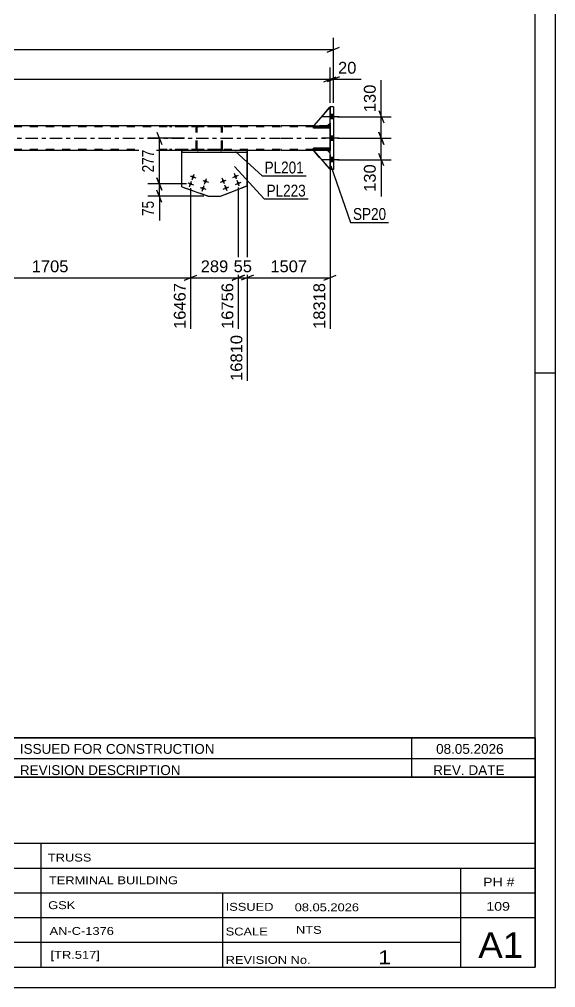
# Model space of a CAD drawing. Header units: millimetres. Extents: x -55 to 786, y -403 to 191.
# Drawn here: x 655.8 to 785.9, y -402.9 to -168.1 of the extents above; entities that cross this region are included whole.
import ezdxf

# ---------------------------------------------------------------- set-up
doc = ezdxf.new("R2010")
doc.units = ezdxf.units.MM
doc.linetypes.add('DXK_LINE_DOT2', pattern=[3.9198, 1.9599, -1.9599])
doc.linetypes.add('DXK_LINE_DOT3', pattern=[5.9187, 2.979, -0.9799, 0.9799, -0.9799])
doc.styles.add('Arial', font='ARIAL.TTF', dxfattribs={"height": 0.2})
doc.styles.add('Arial Narrow', font='ARIALN.TTF', dxfattribs={"height": 0.2})

# ---------------------------------------------------------------- blocks, each defined once
blk = doc.blocks.new('Unknown-318883748-1115')
at = {"color": 5, "linetype": 'Continuous'}
for p, q in [((785.92, -402.87), (785.92, 191.13)), ((780.92, -397.87), (780.92, 186.13)), ((785.92, -253.87), (780.92, -253.87)), ((-50.08, -397.87), (780.92, -397.87)), ((-55.08, -402.87), (785.92, -402.87))]:
    blk.add_line(p, q, dxfattribs=at)
blk = doc.blocks.new('Part-318883748-5325 - 5178')
at = {"color": 2, "linetype": 'Continuous'}
for p, q in [((731.21, -189.29), (727.21, -193.89)), ((727.21, -193.89), (730.61, -193.89)), ((730.61, -193.89), (731.21, -193.29)), ((730.61, -193.89), (730.61, -193.89))]:
    blk.add_line(p, q, dxfattribs=at)
at = {"color": 7, "linetype": 'DXK_LINE_DOT2'}
for p, q in [((727.21, -193.89), (731.21, -189.29)), ((731.21, -189.29), (731.21, -193.29)), ((731.21, -189.29), (731.21, -189.29)), ((731.21, -193.29), (731.21, -189.29)), ((731.21, -193.29), (730.61, -193.89)), ((730.61, -193.89), (730.61, -193.89)), ((731.21, -193.29), (731.21, -193.29))]:
    blk.add_line(p, q, dxfattribs=at)
blk = doc.blocks.new('Part-318883748-5327 - 5178')
at = {"color": 2, "linetype": 'Continuous'}
for p, q in [((727.21, -199.89), (731.21, -204.49)), ((730.61, -199.89), (727.21, -199.89)), ((731.21, -200.49), (730.61, -199.89))]:
    blk.add_line(p, q, dxfattribs=at)
at = {"color": 7, "linetype": 'DXK_LINE_DOT2'}
for p, q in [((731.21, -204.49), (727.21, -199.89)), ((731.21, -200.49), (730.61, -199.89)), ((731.21, -204.49), (731.21, -200.49)), ((731.21, -200.49), (731.21, -200.49)), ((731.21, -204.49), (731.21, -200.49)), ((731.21, -204.49), (731.21, -204.49))]:
    blk.add_line(p, q, dxfattribs=at)
blk = doc.blocks.new('Part-318883748-5326 - 5178')
at = {"color": 7, "linetype": 'DXK_LINE_DOT2'}
for p, q in [((730.61, -199.89), (727.21, -199.89)), ((727.21, -199.89), (731.21, -204.49)), ((731.21, -204.49), (727.21, -199.89)), ((731.21, -200.49), (730.61, -199.89)), ((731.21, -200.49), (730.61, -199.89)), ((731.21, -204.49), (731.21, -200.49)), ((731.21, -200.49), (731.21, -200.49)), ((731.21, -204.49), (731.21, -200.49)), ((731.21, -204.49), (731.21, -204.49))]:
    blk.add_line(p, q, dxfattribs=at)
blk = doc.blocks.new('Bolt-318883748-5339 - 5178')
at = {"linetype": 'Continuous'}
for points in [[(698.32, -206.27), (698.31, -206.35), (698.29, -206.42), (698.25, -206.49), (698.2, -206.54), (698.14, -206.59), (698.07, -206.62), (698, -206.63), (697.92, -206.63), (697.85, -206.61), (697.78, -206.58), (697.72, -206.54), (697.67, -206.48), (697.63, -206.42), (697.61, -206.35), (697.6, -206.27), (697.61, -206.2), (697.63, -206.13), (697.67, -206.06), (697.72, -206), (697.78, -205.96), (697.85, -205.93), (697.92, -205.91), (698, -205.91), (698.07, -205.93), (698.14, -205.96), (698.2, -206.01), (698.25, -206.06), (698.29, -206.13), (698.31, -206.2)], [(697.72, -207.97), (697.71, -208.05), (697.69, -208.12), (697.65, -208.18), (697.6, -208.24), (697.54, -208.28), (697.47, -208.31), (697.4, -208.33), (697.32, -208.33), (697.25, -208.31), (697.18, -208.28), (697.12, -208.24), (697.07, -208.18), (697.03, -208.11), (697.01, -208.04), (697, -207.97), (697.01, -207.89), (697.03, -207.82), (697.07, -207.76), (697.12, -207.7), (697.18, -207.66), (697.25, -207.63), (697.32, -207.61), (697.4, -207.61), (697.47, -207.63), (697.54, -207.66), (697.6, -207.7), (697.65, -207.76), (697.69, -207.82), (697.71, -207.9)], [(700.74, -209.04), (700.73, -209.12), (700.7, -209.19), (700.67, -209.25), (700.62, -209.31), (700.55, -209.35), (700.49, -209.38), (700.41, -209.4), (700.34, -209.4), (700.26, -209.38), (700.19, -209.35), (700.13, -209.31), (700.08, -209.25), (700.05, -209.18), (700.02, -209.11), (700.02, -209.04), (700.02, -208.96), (700.05, -208.89), (700.08, -208.83), (700.14, -208.77), (700.2, -208.73), (700.27, -208.7), (700.34, -208.68), (700.41, -208.68), (700.49, -208.7), (700.56, -208.73), (700.62, -208.77), (700.67, -208.83), (700.7, -208.89), (700.73, -208.97)], [(701.34, -207.34), (701.33, -207.42), (701.31, -207.49), (701.27, -207.56), (701.22, -207.61), (701.16, -207.65), (701.09, -207.69), (701.01, -207.7), (700.94, -207.7), (700.86, -207.68), (700.8, -207.65), (700.74, -207.61), (700.68, -207.55), (700.65, -207.49), (700.62, -207.42), (700.62, -207.34), (700.63, -207.27), (700.65, -207.19), (700.69, -207.13), (700.74, -207.07), (700.8, -207.03), (700.87, -207), (700.94, -206.98), (701.02, -206.98), (701.09, -207), (701.16, -207.03), (701.22, -207.08), (701.27, -207.13), (701.31, -207.2), (701.33, -207.27)]]:
    blk.add_hatch(color=1, dxfattribs=at).paths.add_polyline_path(points)
at = {"color": 1, "linetype": 'Continuous'}
for p, q in [((697.28, -206.03), (698.64, -206.51)), ((697.72, -206.95), (698.2, -205.59)), ((696.68, -207.73), (698.04, -208.21)), ((697.12, -208.65), (697.6, -207.29)), ((699.7, -208.8), (701.05, -209.28)), ((700.13, -209.72), (700.62, -208.36)), ((700.3, -207.1), (701.66, -207.58)), ((700.74, -208.02), (701.22, -206.66))]:
    blk.add_line(p, q, dxfattribs=at)
blk = doc.blocks.new('Part-318883748-5282 - 5178')
at = {"color": 7, "linetype": 'DXK_LINE_DOT2'}
for p, q in [((704.59, -193.89), (692.23, -193.89)), ((704.59, -194.13), (692.23, -194.13)), ((698.75, -194.19), (698.71, -194.37)), ((698.71, -199.41), (698.71, -194.37)), ((698.97, -194.37), (698.99, -194.28)), ((698.97, -199.41), (698.97, -194.37)), ((698.99, -194.28), (699.04, -194.2)), ((699.22, -193.89), (699.03, -193.93)), ((699.04, -194.2), (699.13, -194.15)), ((699.13, -194.15), (699.22, -194.13)), ((704.78, -193.93), (704.59, -193.89)), ((704.59, -194.13), (704.68, -194.15)), ((704.68, -194.15), (704.77, -194.2)), ((704.77, -194.2), (704.82, -194.28)), ((704.82, -194.28), (704.84, -194.37)), ((704.84, -199.41), (704.84, -194.37)), ((705.1, -194.37), (705.06, -194.19)), ((705.1, -199.41), (705.1, -194.37)), ((698.71, -199.41), (698.75, -199.6)), ((698.99, -199.5), (698.97, -199.41)), ((699.04, -199.58), (698.99, -199.5)), ((699.13, -199.63), (699.04, -199.58)), ((704.77, -199.58), (704.68, -199.63)), ((704.82, -199.5), (704.77, -199.58)), ((704.84, -199.41), (704.82, -199.5)), ((705.06, -199.6), (705.1, -199.41)), ((704.59, -199.65), (692.23, -199.65)), ((704.59, -199.89), (692.23, -199.89)), ((699.03, -199.86), (699.22, -199.89)), ((699.22, -199.65), (699.13, -199.63)), ((704.68, -199.63), (704.59, -199.65)), ((704.59, -199.89), (704.78, -199.86))]:
    blk.add_line(p, q, dxfattribs=at)
for centre, start, end in [((699.2, -194.39), 110.7583, 155.68), ((704.61, -194.39), 24.32, 69.2417), ((699.2, -199.39), 204.32, 249.2417), ((704.61, -199.39), 290.7583, 335.68)]:
    blk.add_arc(centre, 0.496, start, end, dxfattribs=at)
blk = doc.blocks.new('Part-318883748-5222 - 5178')
at = {"color": 2, "linetype": 'Continuous'}
for p, q in [((695.19, -208.69), (695.19, -200.29)), ((711.11, -208.46), (711.11, -200.29)), ((695.19, -208.69), (695.19, -208.69)), ((695.19, -208.69), (701.6, -210.96)), ((704.65, -210.96), (711.11, -208.46)), ((711.11, -208.46), (711.11, -208.46)), ((701.6, -210.96), (704.65, -210.96)), ((704.65, -210.96), (704.65, -210.96))]:
    blk.add_line(p, q, dxfattribs=at)
at = {"color": 7, "linetype": 'DXK_LINE_DOT2'}
for p, q in [((695.19, -200.29), (711.11, -200.29)), ((695.19, -208.69), (695.19, -200.29)), ((711.11, -200.29), (711.11, -208.46)), ((701.6, -210.96), (695.19, -208.69)), ((711.11, -208.46), (704.65, -210.96)), ((704.65, -210.96), (704.65, -210.96))]:
    blk.add_line(p, q, dxfattribs=at)
blk = doc.blocks.new('Part-318883748-5227 - 5178')
at = {"color": 2, "linetype": 'Continuous'}
for p, q in [((695.19, -200.29), (695.19, -199.89)), ((695.19, -199.89), (695.19, -199.89)), ((711.11, -199.89), (695.19, -199.89)), ((695.19, -200.29), (695.19, -200.29)), ((695.19, -200.29), (711.11, -200.29)), ((711.11, -199.89), (711.11, -200.29))]:
    blk.add_line(p, q, dxfattribs=at)
at = {"color": 7, "linetype": 'DXK_LINE_DOT2'}
for p, q in [((695.19, -199.89), (695.19, -200.29)), ((711.11, -199.89), (711.11, -199.89)), ((711.11, -200.29), (711.11, -199.89)), ((711.11, -200.29), (711.11, -200.29))]:
    blk.add_line(p, q, dxfattribs=at)
blk = doc.blocks.new('Bolt-318883748-5229 - 5178')
at = {"linetype": 'Continuous'}
for points in [[(708.63, -206.13), (708.63, -206.2), (708.6, -206.27), (708.57, -206.34), (708.52, -206.39), (708.45, -206.44), (708.39, -206.47), (708.31, -206.48), (708.24, -206.48), (708.16, -206.47), (708.09, -206.44), (708.03, -206.4), (707.98, -206.34), (707.95, -206.27), (707.92, -206.2), (707.91, -206.13), (707.92, -206.05), (707.94, -205.98), (707.98, -205.92), (708.03, -205.86), (708.09, -205.82), (708.16, -205.78), (708.24, -205.77), (708.31, -205.77), (708.38, -205.78), (708.45, -205.81), (708.51, -205.86), (708.56, -205.91), (708.6, -205.98), (708.63, -206.05)], [(705.65, -207.28), (705.64, -207.36), (705.62, -207.43), (705.58, -207.49), (705.53, -207.55), (705.47, -207.59), (705.4, -207.62), (705.33, -207.64), (705.25, -207.64), (705.18, -207.62), (705.11, -207.59), (705.05, -207.55), (705, -207.49), (704.96, -207.43), (704.94, -207.36), (704.93, -207.28), (704.94, -207.21), (704.96, -207.14), (705, -207.07), (705.05, -207.01), (705.11, -206.97), (705.18, -206.94), (705.25, -206.92), (705.33, -206.92), (705.4, -206.94), (705.47, -206.97), (705.53, -207.01), (705.58, -207.07), (705.62, -207.13), (705.64, -207.21)], [(706.3, -208.96), (706.29, -209.03), (706.27, -209.11), (706.23, -209.17), (706.18, -209.23), (706.12, -209.27), (706.05, -209.3), (705.98, -209.32), (705.9, -209.32), (705.83, -209.3), (705.76, -209.27), (705.7, -209.23), (705.65, -209.17), (705.61, -209.11), (705.59, -209.04), (705.58, -208.96), (705.59, -208.89), (705.61, -208.81), (705.65, -208.75), (705.7, -208.69), (705.76, -208.65), (705.83, -208.62), (705.9, -208.6), (705.98, -208.6), (706.05, -208.62), (706.12, -208.65), (706.18, -208.69), (706.23, -208.75), (706.27, -208.81), (706.29, -208.88)], [(709.28, -207.8), (709.28, -207.88), (709.25, -207.95), (709.22, -208.02), (709.16, -208.07), (709.1, -208.12), (709.04, -208.15), (708.96, -208.16), (708.89, -208.16), (708.81, -208.15), (708.74, -208.12), (708.68, -208.07), (708.63, -208.02), (708.59, -207.95), (708.57, -207.88), (708.56, -207.81), (708.57, -207.73), (708.59, -207.66), (708.63, -207.59), (708.68, -207.54), (708.74, -207.49), (708.81, -207.46), (708.88, -207.45), (708.96, -207.45), (709.03, -207.46), (709.1, -207.49), (709.16, -207.54), (709.21, -207.59), (709.25, -207.66), (709.28, -207.73)]]:
    blk.add_hatch(color=1, dxfattribs=at).paths.add_polyline_path(points)
at = {"color": 1, "linetype": 'Continuous'}
for p, q in [((705.55, -207.95), (705.03, -206.61)), ((707.6, -206.39), (708.95, -205.87)), ((708.53, -206.8), (708.01, -205.46)), ((704.62, -207.54), (705.96, -207.02)), ((705.27, -209.22), (706.61, -208.7)), ((706.2, -209.63), (705.68, -208.29)), ((708.25, -208.07), (709.59, -207.55)), ((709.18, -208.48), (708.66, -207.13))]:
    blk.add_line(p, q, dxfattribs=at)
blk = doc.blocks.new('Part-318883748-5294 - 5178')
at = {"color": 2, "linetype": 'Continuous'}
for p, q in [((719.11, -193.89), (53.57, -193.89)), ((727.21, -193.89), (719.21, -193.89)), ((731.21, -193.89), (730.61, -193.89)), ((695.19, -199.89), (629.15, -199.89)), ((719.11, -199.89), (711.11, -199.89)), ((727.21, -199.89), (719.21, -199.89)), ((731.21, -199.89), (730.61, -199.89))]:
    blk.add_line(p, q, dxfattribs=at)
at = {"color": 7, "linetype": 'DXK_LINE_DOT2'}
for p, q in [((719.11, -194.13), (53.57, -194.13)), ((731.21, -194.13), (719.21, -194.13)), ((730.61, -193.89), (727.21, -193.89)), ((731.21, -193.89), (731.21, -193.89)), ((731.21, -193.89), (731.21, -193.93)), ((731.21, -193.93), (731.21, -193.89)), ((731.21, -193.93), (731.21, -194.03)), ((731.21, -194.03), (731.21, -193.93)), ((731.21, -194.03), (731.21, -199.75)), ((731.21, -194.03), (731.21, -199.6)), ((731.21, -199.58), (731.21, -194.13)), ((731.21, -194.13), (731.21, -194.13)), ((731.21, -194.13), (731.21, -194.15)), ((731.21, -194.15), (731.21, -194.2)), ((731.21, -194.2), (731.21, -199.65)), ((731.21, -199.63), (731.21, -199.58)), ((719.11, -199.65), (53.57, -199.65)), ((711.11, -199.89), (695.19, -199.89)), ((731.21, -199.65), (719.21, -199.65)), ((730.61, -199.89), (727.21, -199.89)), ((731.21, -199.75), (731.21, -199.6)), ((731.21, -199.65), (731.21, -199.63)), ((731.21, -199.65), (731.21, -199.65)), ((731.21, -199.75), (731.21, -199.86)), ((731.21, -199.86), (731.21, -199.75)), ((731.21, -199.86), (731.21, -199.89)), ((731.21, -199.89), (731.21, -199.86)), ((731.21, -199.89), (731.21, -199.89)), ((731.21, -199.89), (731.21, -199.89))]:
    blk.add_line(p, q, dxfattribs=at)
at = {"color": 7, "linetype": 'DXK_LINE_DOT3'}
for p, q in [((53.57, -196.89), (719.11, -196.89)), ((719.21, -196.89), (731.21, -196.89))]:
    blk.add_line(p, q, dxfattribs=at)
blk = doc.blocks.new('Part-318883748-5301 - 5178')
at = {"color": 7, "linetype": 'DXK_LINE_DOT2'}
for p, q in [((731.21, -199.33), (727.21, -199.33)), ((727.21, -199.33), (727.21, -199.65)), ((730.61, -199.65), (730.61, -199.33)), ((731.21, -199.65), (731.21, -199.33)), ((731.21, -199.33), (731.21, -199.65)), ((731.21, -199.65), (727.21, -199.65))]:
    blk.add_line(p, q, dxfattribs=at)
blk = doc.blocks.new('Part-318883748-5302 - 5178')
at = {"color": 2, "linetype": 'Continuous'}
for p, q in [((727.21, -199.65), (727.21, -199.33)), ((731.21, -199.33), (727.21, -199.33)), ((731.21, -199.33), (731.21, -199.33)), ((731.21, -199.65), (731.21, -199.33)), ((731.21, -199.65), (727.21, -199.65)), ((731.21, -199.65), (731.21, -199.65))]:
    blk.add_line(p, q, dxfattribs=at)
at = {"color": 7, "linetype": 'DXK_LINE_DOT2'}
for p, q in [((730.61, -199.65), (730.61, -199.33)), ((731.21, -199.33), (731.21, -199.65))]:
    blk.add_line(p, q, dxfattribs=at)
blk = doc.blocks.new('Part-318883748-5324 - 5178')
at = {"color": 7, "linetype": 'DXK_LINE_DOT2'}
for p, q in [((727.21, -193.89), (731.21, -189.29)), ((731.21, -189.29), (727.21, -193.89)), ((731.21, -189.29), (731.21, -193.29)), ((731.21, -189.29), (731.21, -189.29)), ((731.21, -193.29), (731.21, -189.29)), ((730.61, -193.89), (727.21, -193.89)), ((731.21, -193.29), (730.61, -193.89)), ((731.21, -193.29), (730.61, -193.89)), ((731.21, -193.29), (731.21, -193.29))]:
    blk.add_line(p, q, dxfattribs=at)
blk = doc.blocks.new('Bolt-318883748-5342 - 5178')
at = {"linetype": 'Continuous'}
for points in [[(731.21, -191.17), (731.21, -192.21), (732.01, -192.21), (732.01, -191.17)], [(731.21, -191.17), (731.21, -192.21), (732.01, -192.21), (732.01, -191.17)], [(731.21, -191.17), (731.21, -192.21), (732.01, -192.21), (732.01, -191.17)], [(731.21, -196.37), (731.21, -197.41), (732.01, -197.41), (732.01, -196.37)], [(731.21, -196.37), (731.21, -197.41), (732.01, -197.41), (732.01, -196.37)], [(731.21, -201.57), (731.21, -202.61), (732.01, -202.61), (732.01, -201.57)], [(731.21, -201.57), (731.21, -202.61), (732.01, -202.61), (732.01, -201.57)], [(731.21, -201.57), (731.21, -202.61), (732.01, -202.61), (732.01, -201.57)]]:
    blk.add_hatch(color=1, dxfattribs=at).paths.add_polyline_path(points)
at = {"color": 1, "linetype": 'Continuous'}
for p, q in [((733.41, -191.69), (729.21, -191.69)), ((733.41, -191.69), (729.21, -191.69)), ((733.41, -191.69), (729.21, -191.69)), ((732.01, -191.17), (731.21, -191.17)), ((732.01, -191.17), (731.21, -191.17)), ((732.01, -191.17), (731.21, -191.17)), ((732.01, -192.21), (731.21, -192.21)), ((732.01, -192.21), (731.21, -192.21)), ((732.01, -192.21), (731.21, -192.21)), ((733.41, -196.89), (729.21, -196.89)), ((733.41, -196.89), (729.21, -196.89)), ((732.01, -196.37), (731.21, -196.37)), ((732.01, -196.37), (731.21, -196.37)), ((732.01, -197.41), (731.21, -197.41)), ((732.01, -197.41), (731.21, -197.41)), ((732.01, -201.57), (731.21, -201.57)), ((732.01, -201.57), (731.21, -201.57)), ((732.01, -201.57), (731.21, -201.57)), ((733.41, -202.09), (729.21, -202.09)), ((733.41, -202.09), (729.21, -202.09)), ((733.41, -202.09), (729.21, -202.09)), ((732.01, -202.61), (731.21, -202.61)), ((732.01, -202.61), (731.21, -202.61)), ((732.01, -202.61), (731.21, -202.61))]:
    blk.add_line(p, q, dxfattribs=at)
blk = doc.blocks.new('Part-318883748-5347 - 5178')
at = {"color": 2, "linetype": 'Continuous'}
for p, q in [((727.21, -194.45), (727.21, -194.13)), ((731.21, -194.13), (727.21, -194.13)), ((731.21, -194.45), (727.21, -194.45)), ((731.21, -194.13), (731.21, -194.13)), ((731.21, -194.45), (731.21, -194.13)), ((731.21, -194.45), (731.21, -194.45))]:
    blk.add_line(p, q, dxfattribs=at)
at = {"color": 7, "linetype": 'DXK_LINE_DOT2'}
for p, q in [((730.61, -194.45), (730.61, -194.13)), ((731.21, -194.13), (731.21, -194.45))]:
    blk.add_line(p, q, dxfattribs=at)
blk = doc.blocks.new('Part-318883748-5360 - 5178')
at = {"color": 2, "linetype": 'Continuous'}
for p, q in [((731.21, -204.49), (731.21, -189.29)), ((732.01, -189.29), (731.21, -189.29)), ((732.01, -189.29), (732.01, -204.49)), ((732.01, -189.29), (732.01, -204.49)), ((732.01, -204.49), (731.21, -204.49))]:
    blk.add_line(p, q, dxfattribs=at)
at = {"color": 7, "linetype": 'DXK_LINE_DOT2'}
for p, q in [((731.21, -189.29), (731.21, -204.49)), ((732.01, -189.29), (732.01, -189.29)), ((732.01, -204.49), (732.01, -204.49))]:
    blk.add_line(p, q, dxfattribs=at)
blk = doc.blocks.new('Part-318883748-5378 - 5178')
at = {"color": 7, "linetype": 'DXK_LINE_DOT2'}
for p, q in [((731.21, -194.13), (727.21, -194.13)), ((727.21, -194.13), (727.21, -194.45)), ((731.21, -194.45), (727.21, -194.45)), ((730.61, -194.45), (730.61, -194.13)), ((731.21, -194.45), (731.21, -194.13)), ((731.21, -194.13), (731.21, -194.45))]:
    blk.add_line(p, q, dxfattribs=at)
blk = doc.blocks.new('StraightDimension-318883748-5806 - 5178')
at = {"color": 7, "linetype": 'Continuous'}
for p, q in [((711.11, -201.29), (711.11, -255.74)), ((731.21, -200.89), (731.21, -243.14)), ((712.61, -230.13), (709.61, -231.33)), ((711.11, -230.73), (731.21, -230.73)), ((729.71, -231.33), (732.71, -230.13))]:
    blk.add_line(p, q, dxfattribs=at)
at = {"color": 0}
blk.add_wipeout([(726.2, -229.98), (726.2, -225.78), (716.11, -225.78), (716.11, -229.98)], dxfattribs=at)
at = {"color": 0, "linetype": 'Continuous'}
blk.add_wipeout([(730.61, -231.43), (726.41, -231.43), (726.41, -243.74), (730.61, -243.74)], dxfattribs=at)
at = {"color": 3, "style": 'Arial'}
blk.add_text('1507', height=2.865, dxfattribs=at).set_placement((716.71, -229.38))
at = {"color": 3, "linetype": 'Continuous', "style": 'Arial'}
blk.add_text('18318', height=2.865, rotation=90.0002, dxfattribs=at).set_placement((730.01, -243.14))
blk = doc.blocks.new('StraightDimension-318883748-11151 - 5178')
at = {"color": 7, "linetype": 'Continuous'}
for p, q in [((695.87, -196.89), (686.95, -196.89)), ((689.2, -195.39), (690.4, -198.39)), ((689.8, -207.97), (689.8, -196.89)), ((690.4, -209.47), (689.2, -206.47)), ((696.36, -207.97), (686.95, -207.97))]:
    blk.add_line(p, q, dxfattribs=at)
at = {"color": 0}
blk.add_wipeout([(689.05, -199.09), (684.85, -199.09), (684.85, -205.77), (689.05, -205.77)], dxfattribs=at)
at = {"color": 3, "style": 'Arial Narrow'}
blk.add_text('277', height=2.863, rotation=90.0002, dxfattribs=at).set_placement((688.45, -205.17))
blk = doc.blocks.new('StraightDimension-318883748-5525 - 5178')
at = {"color": 7, "linetype": 'Continuous'}
for p, q in [((732.01, -188.29), (732.01, -172.55)), ((40.67, -175.4), (732.01, -175.4)), ((730.51, -176), (733.51, -174.8))]:
    blk.add_line(p, q, dxfattribs=at)
blk = doc.blocks.new('StraightDimension-318883748-5553 - 5178')
at = {"color": 7, "linetype": 'Continuous'}
for p, q in [((731.21, -188.29), (731.21, -179.74)), ((41.47, -182.59), (731.21, -182.59)), ((729.71, -183.19), (732.71, -181.99))]:
    blk.add_line(p, q, dxfattribs=at)
blk = doc.blocks.new('StraightDimension-318883748-5575 - 5178')
at = {"color": 7, "linetype": 'Continuous'}
for p, q in [((731.21, -188.29), (731.21, -179.74)), ((732.01, -188.29), (732.01, -179.74)), ((729.71, -183.19), (732.71, -181.99)), ((733.51, -181.99), (730.51, -183.19)), ((731.21, -182.59), (732.01, -182.59))]:
    blk.add_line(p, q, dxfattribs=at)
at = {"color": 0}
blk.add_wipeout([(738.18, -181.84), (738.18, -177.64), (732.53, -177.64), (732.53, -181.84)], dxfattribs=at)
at = {"color": 7, "linetype": 'Continuous'}
blk.add_line((732.01, -182.59), (738.7, -182.59), dxfattribs=at)
blk.add_line((732.01, -182.59), (738.7, -182.59), dxfattribs=at)
at = {"color": 3, "style": 'Arial'}
blk.add_text('20', height=2.865, dxfattribs=at).set_placement((733.13, -181.24))
blk = doc.blocks.new('StraightDimension-318883748-5783 - 5178')
at = {"color": 7, "linetype": 'Continuous'}
for p, q in [((629.15, -201.29), (629.15, -260.24)), ((697.36, -208.97), (697.36, -243.14)), ((630.65, -230.13), (627.65, -231.33)), ((629.15, -230.73), (697.36, -230.73)), ((695.86, -231.33), (698.86, -230.13))]:
    blk.add_line(p, q, dxfattribs=at)
at = {"color": 0}
blk.add_wipeout([(668.3, -229.98), (668.3, -225.78), (658.21, -225.78), (658.21, -229.98)], dxfattribs=at)
at = {"color": 0, "linetype": 'Continuous'}
blk.add_wipeout([(696.76, -231.43), (692.56, -231.43), (692.56, -243.74), (696.76, -243.74)], dxfattribs=at)
at = {"color": 3, "style": 'Arial'}
blk.add_text('1705', height=2.865, dxfattribs=at).set_placement((658.81, -229.38))
at = {"color": 3, "linetype": 'Continuous', "style": 'Arial'}
blk.add_text('16467', height=2.865, rotation=90.0002, dxfattribs=at).set_placement((696.16, -243.14))
blk = doc.blocks.new('StraightDimension-318883748-5790 - 5178')
at = {"color": 7, "linetype": 'Continuous'}
for p, q in [((697.36, -208.97), (697.36, -243.14)), ((708.92, -208.81), (708.92, -243.14)), ((695.86, -231.33), (698.86, -230.13)), ((697.36, -230.73), (708.92, -230.73)), ((710.42, -230.13), (707.42, -231.33))]:
    blk.add_line(p, q, dxfattribs=at)
at = {"color": 0}
blk.add_wipeout([(707.08, -229.98), (707.08, -225.78), (699.21, -225.78), (699.21, -229.98)], dxfattribs=at)
at = {"color": 0, "linetype": 'Continuous'}
blk.add_wipeout([(708.32, -231.43), (704.12, -231.43), (704.12, -243.74), (708.32, -243.74)], dxfattribs=at)
at = {"color": 3, "style": 'Arial'}
blk.add_text('289', height=2.865, dxfattribs=at).set_placement((699.81, -229.38))
at = {"color": 3, "linetype": 'Continuous', "style": 'Arial'}
blk.add_text('16756', height=2.865, rotation=90.0002, dxfattribs=at).set_placement((707.72, -243.14))
blk = doc.blocks.new('StraightDimension-318883748-5799 - 5178')
at = {"color": 7, "linetype": 'Continuous'}
for p, q in [((711.11, -201.29), (711.11, -255.74)), ((708.92, -208.81), (708.92, -243.14)), ((707.42, -231.33), (710.42, -230.13)), ((708.92, -230.73), (711.11, -230.73)), ((712.61, -230.13), (709.61, -231.33))]:
    blk.add_line(p, q, dxfattribs=at)
at = {"color": 0}
blk.add_wipeout([(712.84, -229.98), (712.84, -225.78), (707.19, -225.78), (707.19, -229.98)], dxfattribs=at)
at = {"color": 0, "linetype": 'Continuous'}
blk.add_wipeout([(710.51, -244.03), (706.31, -244.03), (706.31, -256.34), (710.51, -256.34)], dxfattribs=at)
at = {"color": 3, "style": 'Arial'}
blk.add_text('55', height=2.865, dxfattribs=at).set_placement((707.79, -229.38))
at = {"color": 3, "linetype": 'Continuous', "style": 'Arial'}
blk.add_text('16810', height=2.865, rotation=90.0002, dxfattribs=at).set_placement((709.91, -255.74))
blk = doc.blocks.new('StraightDimension-318883748-5813 - 5178')
at = {"color": 7, "linetype": 'Continuous'}
for p, q in [((733.01, -196.89), (746.02, -196.89)), ((743.02, -195.39), (744.22, -198.39)), ((743.62, -202.09), (743.62, -196.89)), ((744.22, -203.59), (743.02, -200.59)), ((733.01, -202.09), (746.02, -202.09))]:
    blk.add_line(p, q, dxfattribs=at)
at = {"color": 0}
blk.add_wipeout([(742.87, -202.62), (738.67, -202.62), (738.67, -210.49), (742.87, -210.49)], dxfattribs=at)
at = {"color": 7, "linetype": 'Continuous'}
blk.add_line((743.62, -202.09), (743.62, -211.01), dxfattribs=at)
blk.add_line((743.62, -202.09), (743.62, -211.01), dxfattribs=at)
at = {"color": 3, "style": 'Arial'}
blk.add_text('130', height=2.865, rotation=90.0002, dxfattribs=at).set_placement((742.27, -209.89))
blk = doc.blocks.new('StraightDimension-318883748-5821 - 5178')
at = {"color": 7, "linetype": 'Continuous'}
for p, q in [((743.02, -190.19), (744.22, -193.19)), ((733.01, -191.69), (746.02, -191.69)), ((743.62, -196.89), (743.62, -191.69)), ((733.01, -196.89), (746.02, -196.89)), ((744.22, -198.39), (743.02, -195.39))]:
    blk.add_line(p, q, dxfattribs=at)
at = {"color": 0}
blk.add_wipeout([(742.87, -183.3), (738.67, -183.3), (738.67, -191.17), (742.87, -191.17)], dxfattribs=at)
at = {"color": 7, "linetype": 'Continuous'}
blk.add_line((743.62, -191.69), (743.62, -182.77), dxfattribs=at)
blk.add_line((743.62, -191.69), (743.62, -182.77), dxfattribs=at)
at = {"color": 3, "style": 'Arial'}
blk.add_text('130', height=2.865, rotation=90.0002, dxfattribs=at).set_placement((742.27, -190.57))
blk = doc.blocks.new('StraightDimension-318883748-11152 - 5178')
at = {"color": 7, "linetype": 'Continuous'}
for p, q in [((689.2, -206.47), (690.4, -209.47)), ((696.36, -207.97), (686.95, -207.97)), ((689.8, -210.96), (689.8, -207.97)), ((700.6, -210.96), (686.95, -210.96)), ((690.4, -212.46), (689.2, -209.46))]:
    blk.add_line(p, q, dxfattribs=at)
at = {"color": 0}
blk.add_wipeout([(689.05, -211.49), (684.85, -211.49), (684.85, -216.34), (689.05, -216.34)], dxfattribs=at)
at = {"color": 7, "linetype": 'Continuous'}
blk.add_line((689.8, -210.96), (689.8, -216.87), dxfattribs=at)
blk.add_line((689.8, -210.96), (689.8, -216.87), dxfattribs=at)
at = {"color": 3, "style": 'Arial Narrow'}
blk.add_text('75', height=2.863, rotation=90.0002, dxfattribs=at).set_placement((688.45, -215.74))
blk = doc.blocks.new('Unknown-318883748-11372')
at = {"color": 7, "linetype": 'Continuous'}
for p, q in [((620.92, -351.82), (620.92, -397.87)), ((620.92, -351.82), (780.92, -351.82)), ((780.92, -351.87), (780.92, -397.87)), ((620.92, -367.87), (780.92, -367.87)), ((661.06, -367.87), (661.06, -397.87)), ((620.92, -373.87), (780.92, -373.87)), ((762.92, -397.82), (762.92, -373.82)), ((620.92, -379.87), (780.92, -379.87)), ((705.06, -379.87), (705.06, -397.87)), ((620.92, -385.87), (780.92, -385.87)), ((620.92, -391.87), (762.92, -391.87)), ((620.92, -397.87), (780.92, -397.87))]:
    blk.add_line(p, q, dxfattribs=at)
at = {"color": 7, "style": 'Arial Narrow'}
for s, height, width, p in [('DRAWING TITLE', 1.9089, 1.425378, (625.8, -372.27)), ('TRUSS', 1.909, 1.425378, (662.73, -372.29)), ('CONTRACT', 1.909, 1.425378, (625.8, -378.16)), ('TERMINAL BUILDING', 1.9089, 1.425378, (662.98, -377.8)), ('MODELLED BY', 1.9089, 1.425378, (625.8, -383.89)), ('GSK', 1.909, 1.425378, (662.8, -383.83)), ('ISSUED', 1.909, 1.425378, (705.86, -384.23)), ('08.05.2026', 1.909, 1.425378, (722.61, -384.35)), ('CONTRACT NO', 1.9089, 1.425378, (625.8, -390.21)), ('AN-C-1376', 1.909, 1.425378, (663.15, -390.09)), ('SCALE', 1.909, 1.425378, (705.86, -390.22)), ('A1', 6.204, 1.25, (767.16, -395.67)), ('DRAWING No', 1.909, 1.425378, (625.48, -395.87)), ('[TR.517]', 1.909, 1.425378, (663.38, -395.88)), ('1', 3.34, 1.5, (742.83, -397.19)), ('REVISION No.', 1.9089, 1.425378, (705.86, -397.1))]:
    blk.add_text(s, height=height, dxfattribs=dict(at, width=width)).set_placement(p)
at = {"color": 7, "linetype": 'Continuous', "style": 'Arial Narrow'}
for s, height, width, p in [('PH #', 2.1, 1.42538, (768.32, -378.32)), ('109', 2.1, 1.42538, (769.11, -384.22)), ('NTS', 1.909, 1.425378, (722.92, -389.82))]:
    blk.add_text(s, height=height, dxfattribs=dict(at, width=width)).set_placement(p)
blk = doc.blocks.new('Unknown-318883748-11375')
at = {"color": 7, "linetype": 'Continuous'}
for p, q in [((620.92, -342.32), (780.92, -342.32)), ((780.92, -342.32), (620.92, -342.32)), ((620.92, -342.32), (620.92, -347.32)), ((629.92, -342.32), (629.92, -347.32)), ((653.92, -342.32), (653.92, -347.32)), ((750.92, -342.32), (750.92, -347.32)), ((780.92, -342.32), (780.92, -347.32)), ((620.92, -347.32), (780.92, -347.32)), ((620.92, -347.32), (620.92, -351.82)), ((620.92, -347.32), (780.92, -347.32)), ((629.92, -347.32), (629.92, -351.82)), ((653.92, -347.32), (653.92, -351.82)), ((750.92, -347.32), (750.92, -351.82)), ((780.92, -347.32), (780.92, -351.82)), ((780.92, -351.82), (620.92, -351.82))]:
    blk.add_line(p, q, dxfattribs=at)
at = {"color": 7, "linetype": 'Continuous', "style": 'Arial Narrow'}
for s, height, width, p in [('1', 2.39, 1.196471, (624.08, -346.17)), ('0', 2.39, 1.196471, (638.93, -346.17)), ('ISSUED FOR CONSTRUCTION', 2.3861, 1.196471, (655.92, -346.17)), ('08.05.2026', 2.386, 1.196471, (756.92, -346.17)), ('No', 2.386, 1.2, (622.46, -351.32)), ('REV MARK', 2.386, 1.2, (630.92, -351.32)), ('REVISION DESCRIPTION', 2.3861, 1.2, (655.92, -351.32)), ('REV. DATE', 2.386, 1.2, (756.2, -351.32))]:
    blk.add_text(s, height=height, dxfattribs=dict(at, width=width)).set_placement(p)
blk = doc.blocks.new('Mark-318883748-5218 - 5178')
at = {"color": 0}
blk.add_wipeout([(725.3, -211.02), (725.3, -208.02), (715.8, -208.02), (715.8, -211.02)], dxfattribs=at)
blk.add_wipeout([(725.3, -211.02), (725.3, -208.02), (715.8, -208.02), (715.8, -211.02)], dxfattribs=at)
at = {"color": 30, "linetype": 'Continuous'}
for p, q in [((708.04, -203.78), (715.2, -211.62)), ((715.2, -211.62), (725.9, -211.62))]:
    blk.add_line(p, q, dxfattribs=at)
at = {"color": 3, "style": 'Arial Narrow'}
blk.add_text('PL223', height=2.863, dxfattribs=at).set_placement((715.8, -211.02))
blk = doc.blocks.new('Mark-318883748-5223 - 5178')
at = {"color": 0}
blk.add_wipeout([(724.82, -205.42), (724.82, -202.42), (715.31, -202.42), (715.31, -205.42)], dxfattribs=at)
blk.add_wipeout([(724.82, -205.42), (724.82, -202.42), (715.31, -202.42), (715.31, -205.42)], dxfattribs=at)
at = {"color": 30, "linetype": 'Continuous'}
for p, q in [((708.26, -200.1), (714.71, -206.02)), ((714.71, -206.02), (725.42, -206.02))]:
    blk.add_line(p, q, dxfattribs=at)
at = {"color": 3, "style": 'Arial Narrow'}
blk.add_text('PL201', height=2.863, dxfattribs=at).set_placement((715.31, -205.42))
blk = doc.blocks.new('Mark-318883748-5356 - 5178')
at = {"color": 0}
blk.add_wipeout([(744.8, -216.69), (744.8, -213.69), (736.76, -213.69), (736.76, -216.69)], dxfattribs=at)
blk.add_wipeout([(744.8, -216.69), (744.8, -213.69), (736.76, -213.69), (736.76, -216.69)], dxfattribs=at)
at = {"color": 30, "linetype": 'Continuous'}
for p, q in [((731.35, -203.58), (736.16, -217.29)), ((736.16, -217.29), (745.4, -217.29))]:
    blk.add_line(p, q, dxfattribs=at)
at = {"color": 3, "style": 'Arial Narrow'}
blk.add_text('SP20', height=2.863, dxfattribs=at).set_placement((736.76, -216.69))

msp = doc.modelspace()

# ---------------------------------------------------------------- block references
for name in ['Unknown-318883748-1115', 'Part-318883748-5325 - 5178', 'Part-318883748-5324 - 5178', 'Part-318883748-5360 - 5178', 'Bolt-318883748-5342 - 5178', 'Part-318883748-5294 - 5178', 'Part-318883748-5282 - 5178', 'Part-318883748-5347 - 5178', 'Part-318883748-5378 - 5178', 'Part-318883748-5301 - 5178', 'Part-318883748-5302 - 5178', 'Part-318883748-5227 - 5178', 'Part-318883748-5222 - 5178', 'Part-318883748-5327 - 5178', 'Part-318883748-5326 - 5178', 'Bolt-318883748-5339 - 5178', 'Bolt-318883748-5229 - 5178', 'Unknown-318883748-11375', 'Unknown-318883748-11372']:
    msp.add_blockref(name, (0, 0))

# ---------------------------------------------------------------- next in the draw order: block references
for name in ['StraightDimension-318883748-5525 - 5178', 'StraightDimension-318883748-11151 - 5178', 'StraightDimension-318883748-5806 - 5178']:
    msp.add_blockref(name, (0, 0))

# ---------------------------------------------------------------- next in the draw order: block references
for name in ['StraightDimension-318883748-5553 - 5178', 'StraightDimension-318883748-5813 - 5178', 'StraightDimension-318883748-5783 - 5178']:
    msp.add_blockref(name, (0, 0))

# ---------------------------------------------------------------- next in the draw order: block references
for name in ['StraightDimension-318883748-5575 - 5178', 'Mark-318883748-5356 - 5178', 'StraightDimension-318883748-5790 - 5178']:
    msp.add_blockref(name, (0, 0))

# ---------------------------------------------------------------- next in the draw order: block references
for name in ['StraightDimension-318883748-5821 - 5178', 'StraightDimension-318883748-5799 - 5178', 'StraightDimension-318883748-11152 - 5178']:
    msp.add_blockref(name, (0, 0))

# ---------------------------------------------------------------- next in the draw order: block references
msp.add_blockref('Mark-318883748-5218 - 5178', (0, 0))

# ---------------------------------------------------------------- next in the draw order: block references
msp.add_blockref('Mark-318883748-5223 - 5178', (0, 0))

doc.saveas('drawing.dxf')
